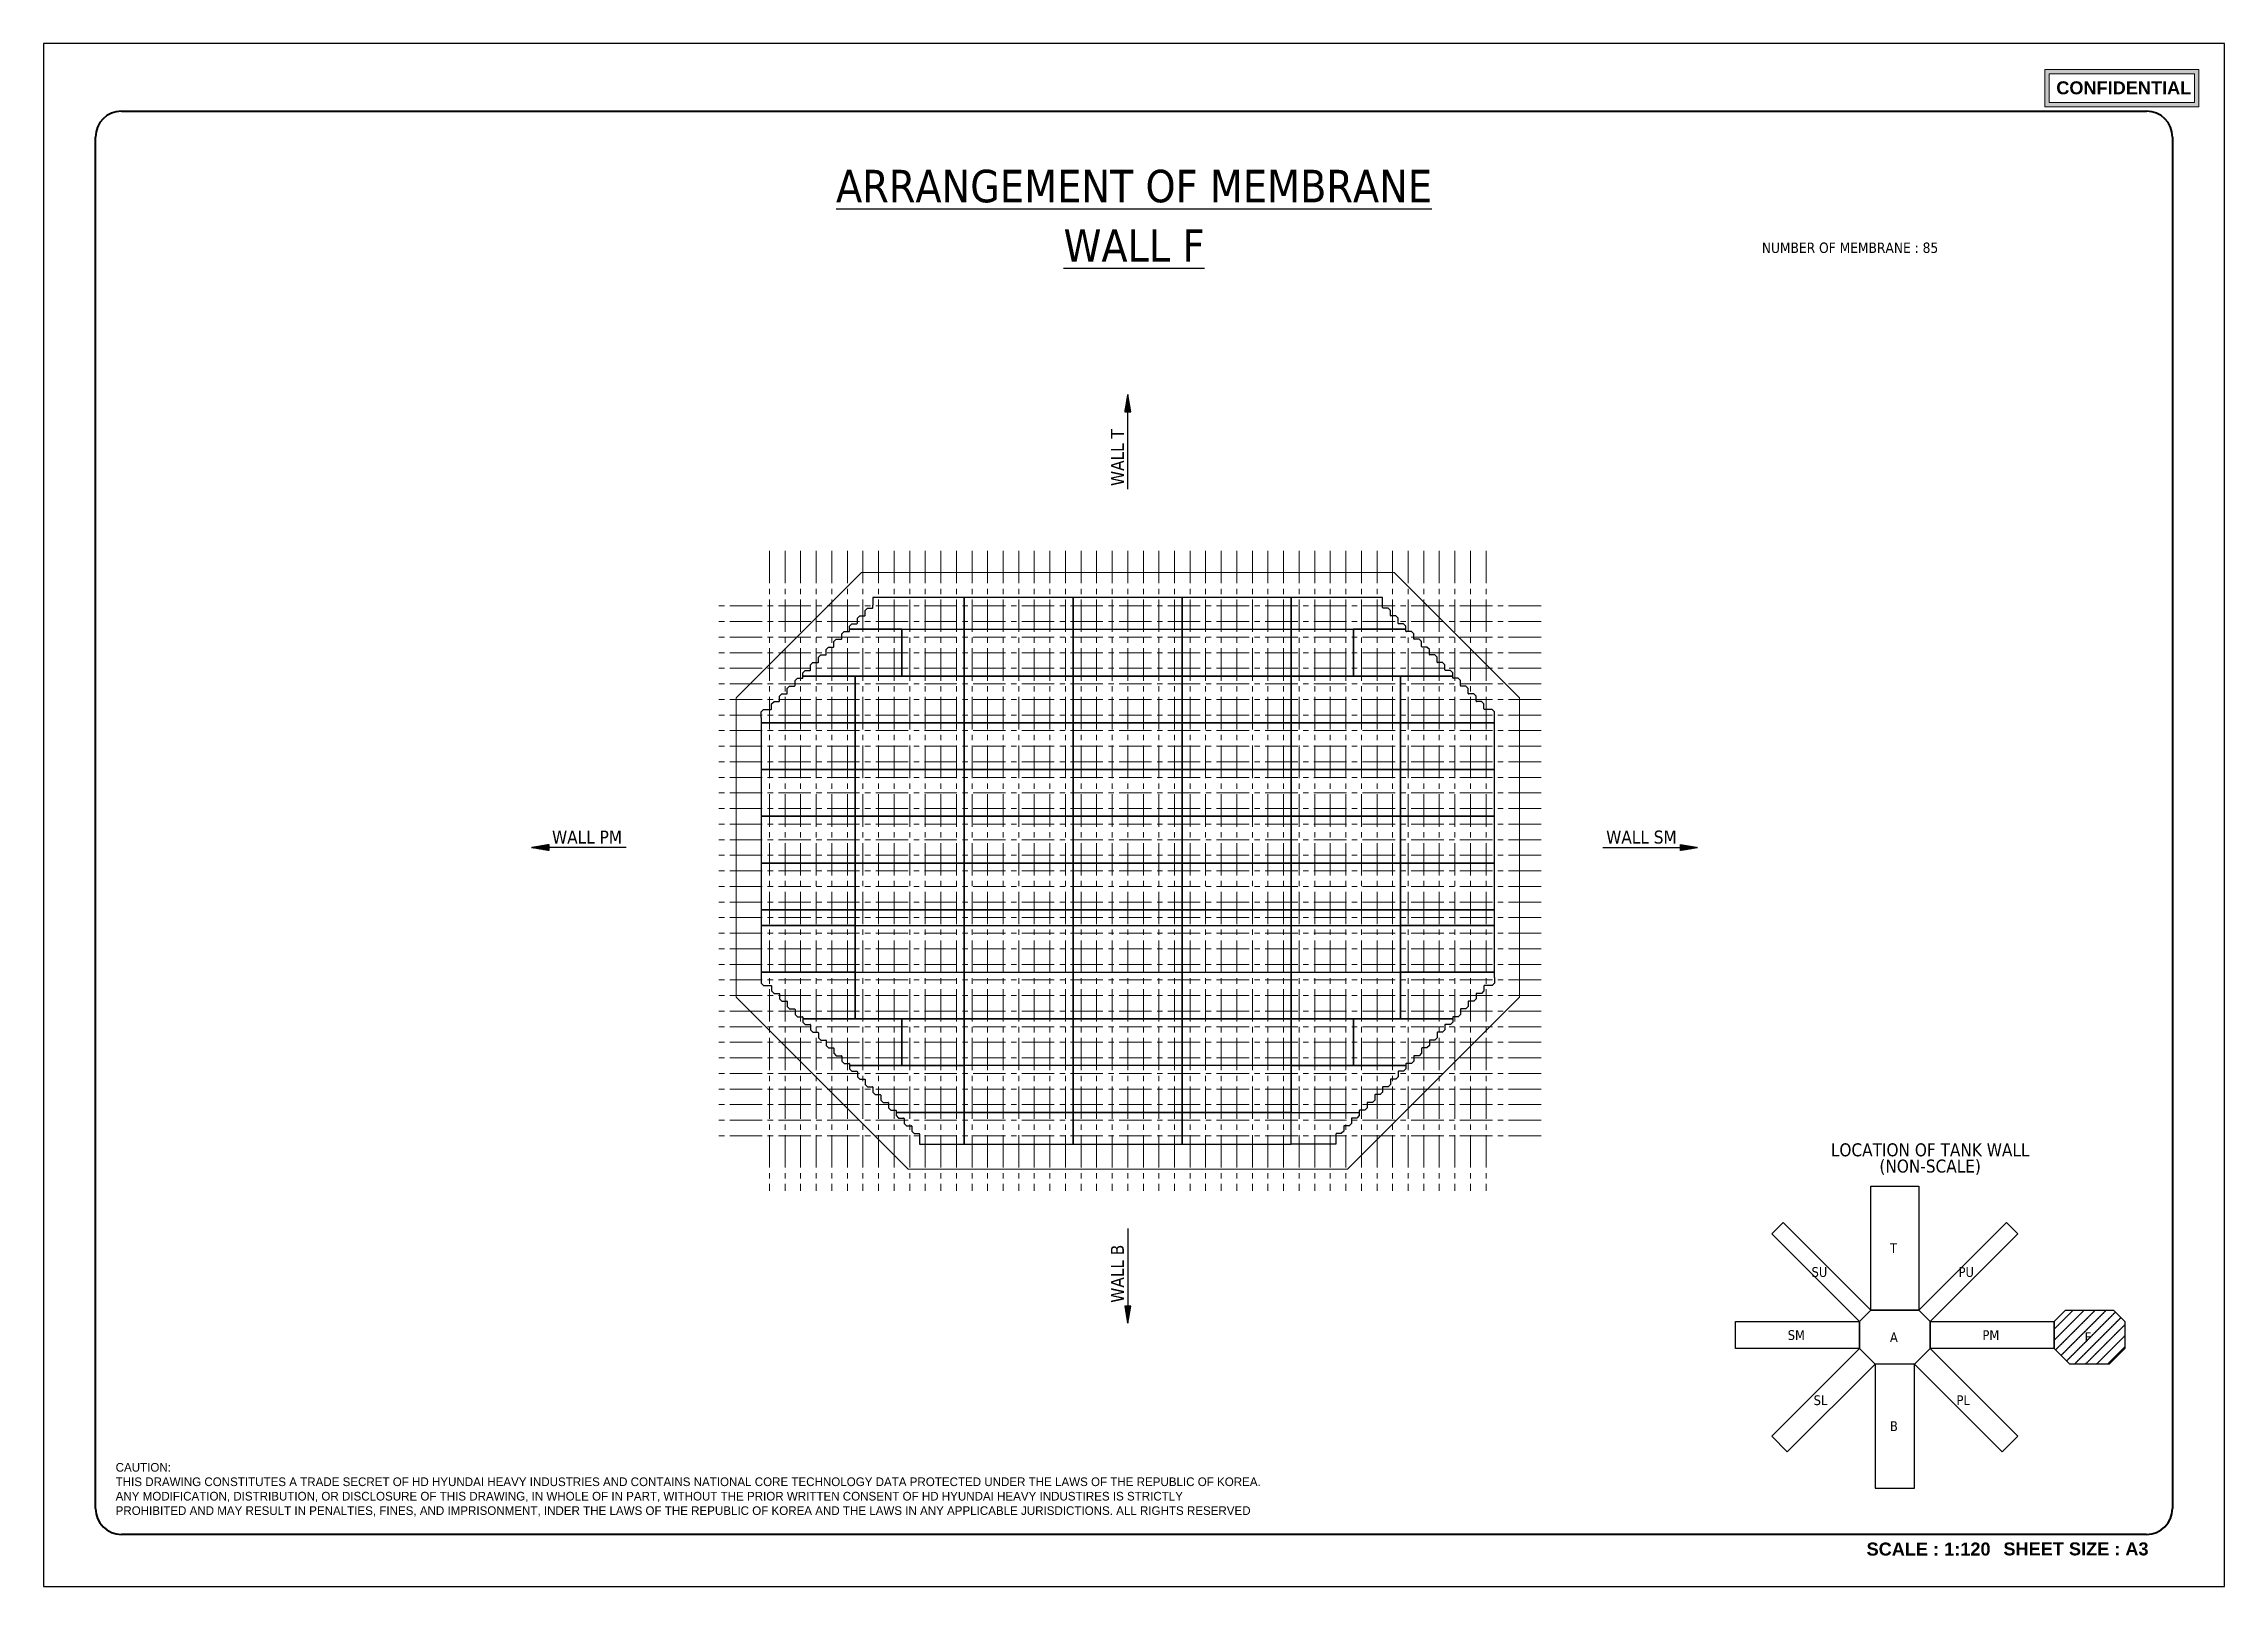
# Model space of a CAD drawing. Extents: x 0 to 50400, y 0 to 35640.
import ezdxf
from ezdxf.enums import TextEntityAlignment as Align

# ---------------------------------------------------------------- set-up
doc = ezdxf.new("R2010")
doc.units = 0
doc.linetypes.add('CENTER2', pattern=[225, 150, -25, 25, -25])
for name, color, linetype, lineweight in [('KC-2B HHITABLE', 253, 'Continuous', 25), ('KC-2B Membrane Sheet UM', 181, 'Continuous', 25), ('KC-2B Non Scale View', 253, 'Continuous', 25), ('KC-2B Note', 2, 'Continuous', 25), ('KC-2B Steel Wall', 7, 'Continuous', 20), ('KC-2B Wall Name', 3, 'Continuous', 25)]:
    doc.layers.add(name, color=color, linetype=linetype, lineweight=lineweight)
doc.layers.add('MULTI-PLOT-AREA', color=2, linetype='Continuous', plot=False)
doc.layers.add('New Scale Title', color=7, linetype='Continuous')
doc.styles.add('arial', font='arialbd.ttf')
doc.styles.add('Default', font='tahoma.ttf')

# ---------------------------------------------------------------- blocks, each defined once
blk = doc.blocks.new('MULTI-PLOT-AREA')
at = {"layer": 'MULTI-PLOT-AREA'}
blk.add_lwpolyline([(0, 0), (1, 0), (1, 1), (0, 1)], close=True, dxfattribs=at)

msp = doc.modelspace()

# ---------------------------------------------------------------- hatches: boundary and pattern name
at = {"layer": 'KC-2B Non Scale View', "extrusion": (0, 0, -1)}
h = msp.add_hatch(dxfattribs=at)
h.set_pattern_fill('WALLCHECK', color=256, scale=0.090198, angle=90, style=0, pattern_type=2)
h.set_pattern_definition([(135, (345183.48, 5135.06), (-127.55985, -127.55985), [9.0198437, -0.00902])])
h.paths.add_polyline_path([(-46826, 5135), (-46467, 5494), (-46467, 6117), (-46728, 6378), (-47839, 6378), (-48100, 6117), (-48100, 5494), (-47741, 5135)])
at = {"layer": 'KC-2B Wall Name'}
h = msp.add_hatch(dxfattribs=at)
h.set_pattern_fill('SLOPELINE', color=256, scale=0.75, style=0, pattern_type=2)
h.set_pattern_definition([(45, (25055.7715, 14188.4939), (-0.530330086, 0.530330086), [75, -0.075])])
h.paths.add_polyline_path([(24989, 27134), (25123, 27134), (25056, 27532)])
at = {"layer": 'KC-2B Wall Name', "extrusion": (0, 0, -1)}
h = msp.add_hatch(dxfattribs=at)
h.set_pattern_fill('SLOPELINE', color=256, scale=0.75, angle=90, style=0, pattern_type=2)
h.set_pattern_definition([(135, (116426.0438, 12210.1), (-0.530330086, -0.530330086), [75, -0.075])])
h.paths.add_polyline_path([(-11675, 17137), (-11675, 17003), (-11278, 17070)])
h = msp.add_hatch(dxfattribs=at)
h.set_pattern_fill('SLOPELINE', color=256, scale=0.75, angle=90, style=0, pattern_type=2)
h.set_pattern_definition([(135, (110431.276, 12210.1), (-0.530330086, -0.530330086), [75, -0.075])])
h.paths.add_polyline_path([(-37828, 17003), (-37828, 17137), (-38225, 17070)])
at = {"layer": 'KC-2B Wall Name'}
h = msp.add_hatch(dxfattribs=at)
h.set_pattern_fill('SLOPELINE', color=256, scale=0.75, style=0, pattern_type=2)
h.set_pattern_definition([(45, (25055.7715, 10479.938), (-0.53033009, 0.53033009), [75, -0.075])])
h.paths.add_polyline_path([(25123, 6476), (24989, 6476), (25056, 6079)])
at = {"layer": 'New Scale Title', "lineweight": 5, "true_color": 0xff0000}
h = msp.add_hatch(color=1, dxfattribs=at)
h.dxf.hatch_style = 1
h.paths.add_polyline_path([(49813, 35045), (46249, 35045), (46249, 34181), (49813, 34181)])
h.paths.add_polyline_path([(46351, 34283), (46351, 34943), (49711, 34943), (49711, 34283)], flags=16)
h.paths.add_polyline_path([(46420, 34300), (49690, 34300), (49690, 34918), (46420, 34918)], flags=8)

# ---------------------------------------------------------------- linework, layer by layer
at = {"layer": 'KC-2B Membrane Sheet UM', "linetype": 'Continuous'}
for p, q in [((21276, 22845), (19166, 22845)), ((19166, 22845), (19166, 22665)), ((23796, 22845), (21276, 22845)), ((21276, 22845), (21276, 22110)), ((21276, 22110), (21276, 22845)), ((26316, 22845), (23796, 22845)), ((23796, 22845), (23796, 22110)), ((23796, 22110), (23796, 22845)), ((28836, 22845), (26316, 22845)), ((26316, 22845), (26316, 22110)), ((26316, 22110), (26316, 22845)), ((28836, 22110), (28836, 22845)), ((30946, 22845), (28836, 22845)), ((28836, 22845), (28836, 22110)), ((30946, 22665), (30946, 22845)), ((18626, 22110), (28836, 22110)), ((19836, 22110), (18626, 22110)), ((19836, 22110), (19836, 21030)), ((19836, 21030), (19836, 22110)), ((21276, 21030), (21276, 22110)), ((21276, 22110), (21276, 21030)), ((23796, 21030), (23796, 22110)), ((23796, 22110), (23796, 21030)), ((26316, 21030), (26316, 22110)), ((26316, 22110), (26316, 21030)), ((28836, 22110), (28836, 21030)), ((28836, 21030), (28836, 22110)), ((28836, 22110), (31486, 22110)), ((30276, 21030), (30276, 22110)), ((31486, 22110), (30276, 22110)), ((30276, 22110), (30276, 21030)), ((18756, 21030), (17546, 21030)), ((17546, 21030), (19836, 21030)), ((18756, 19950), (18756, 21030)), ((21276, 21030), (18756, 21030)), ((18756, 21030), (18756, 19950)), ((19836, 21030), (21276, 21030)), ((21276, 21030), (30276, 21030)), ((21276, 21030), (21276, 19950)), ((21276, 19950), (21276, 21030)), ((31356, 21030), (21276, 21030)), ((23796, 21030), (23796, 19950)), ((23796, 19950), (23796, 21030)), ((26316, 19950), (26316, 21030)), ((26316, 21030), (26316, 19950)), ((28836, 19950), (28836, 21030)), ((28836, 21030), (28836, 19950)), ((30276, 21030), (32566, 21030)), ((32566, 21030), (31356, 21030)), ((31356, 21030), (31356, 19950)), ((31356, 19950), (31356, 21030)), ((16581, 20075), (16581, 19950)), ((16581, 19950), (31356, 19950)), ((31356, 19950), (16581, 19950)), ((16581, 19950), (16581, 18870)), ((18756, 19950), (18756, 18870)), ((18756, 18870), (18756, 19950)), ((21276, 19950), (21276, 18870)), ((21276, 18870), (21276, 19950)), ((23796, 19950), (23796, 18870)), ((23796, 18870), (23796, 19950)), ((26316, 18870), (26316, 19950)), ((26316, 19950), (26316, 18870)), ((28836, 18870), (28836, 19950)), ((28836, 19950), (28836, 18870)), ((31356, 19950), (33531, 19950)), ((31356, 18870), (31356, 19950)), ((33531, 19950), (31356, 19950)), ((31356, 19950), (31356, 18870)), ((33531, 19950), (33531, 20075)), ((33531, 18870), (33531, 19950)), ((16581, 18870), (31356, 18870)), ((31356, 18870), (16581, 18870)), ((16581, 18870), (16581, 17790)), ((18756, 18870), (18756, 17790)), ((18756, 17790), (18756, 18870)), ((21276, 18870), (21276, 17790)), ((21276, 17790), (21276, 18870)), ((23796, 18870), (23796, 17790)), ((23796, 17790), (23796, 18870)), ((26316, 17790), (26316, 18870)), ((26316, 18870), (26316, 17790)), ((28836, 17790), (28836, 18870)), ((28836, 18870), (28836, 17790)), ((31356, 17790), (31356, 18870)), ((31356, 18870), (33531, 18870)), ((33531, 18870), (31356, 18870)), ((31356, 18870), (31356, 17790)), ((33531, 17790), (33531, 18870)), ((16581, 17790), (31356, 17790)), ((31356, 17790), (16581, 17790)), ((16581, 17790), (16581, 16710)), ((18756, 17790), (18756, 16710)), ((18756, 16710), (18756, 17790)), ((21276, 17790), (21276, 16710)), ((21276, 16710), (21276, 17790)), ((23796, 17790), (23796, 16710)), ((23796, 16710), (23796, 17790)), ((26316, 16710), (26316, 17790)), ((26316, 17790), (26316, 16710)), ((28836, 16710), (28836, 17790)), ((28836, 17790), (28836, 16710)), ((31356, 16710), (31356, 17790)), ((31356, 17790), (33531, 17790)), ((33531, 17790), (31356, 17790)), ((31356, 17790), (31356, 16710)), ((33531, 16710), (33531, 17790)), ((16581, 16710), (31356, 16710)), ((31356, 16710), (16581, 16710)), ((16581, 16710), (16581, 15630)), ((18756, 16710), (18756, 15270)), ((18756, 15270), (18756, 16710)), ((21276, 16710), (21276, 15270)), ((21276, 15270), (21276, 16710)), ((23796, 16710), (23796, 15270)), ((23796, 15270), (23796, 16710)), ((26316, 15270), (26316, 16710)), ((26316, 16710), (26316, 15270)), ((28836, 15270), (28836, 16710)), ((28836, 16710), (28836, 15270)), ((31356, 15270), (31356, 16710)), ((31356, 16710), (33531, 16710)), ((33531, 16710), (31356, 16710)), ((31356, 16710), (31356, 15270)), ((33531, 15630), (33531, 16710)), ((16581, 15630), (31356, 15630)), ((31356, 15630), (16581, 15630)), ((16581, 15630), (16581, 15270)), ((31356, 15630), (33531, 15630)), ((33531, 15630), (31356, 15630)), ((33531, 15270), (33531, 15630)), ((18756, 15270), (16581, 15270)), ((16581, 15270), (16581, 14190)), ((16581, 15270), (31356, 15270)), ((18756, 15270), (18756, 14190)), ((18756, 14190), (18756, 15270)), ((21276, 15270), (21276, 14190)), ((21276, 14190), (21276, 15270)), ((23796, 15270), (23796, 14190)), ((23796, 14190), (23796, 15270)), ((26316, 14190), (26316, 15270)), ((26316, 15270), (26316, 14190)), ((28836, 14190), (28836, 15270)), ((28836, 15270), (28836, 14190)), ((31356, 14190), (31356, 15270)), ((33531, 15270), (31356, 15270)), ((31356, 15270), (31356, 14190)), ((31356, 15270), (33531, 15270)), ((33531, 14190), (33531, 15270)), ((18756, 14190), (16581, 14190)), ((16581, 14190), (16581, 14065)), ((16581, 14190), (31356, 14190)), ((18756, 13110), (18756, 14190)), ((18756, 14190), (18756, 13110)), ((21276, 14190), (21276, 13110)), ((21276, 13110), (21276, 14190)), ((23796, 14190), (23796, 13110)), ((23796, 13110), (23796, 14190)), ((26316, 13110), (26316, 14190)), ((26316, 14190), (26316, 13110)), ((28836, 13110), (28836, 14190)), ((28836, 14190), (28836, 13110)), ((33531, 14190), (31356, 14190)), ((31356, 14190), (31356, 13110)), ((31356, 14190), (33531, 14190)), ((31356, 13110), (31356, 14190)), ((33531, 14065), (33531, 14190)), ((17546, 13110), (18756, 13110)), ((19836, 13110), (17546, 13110)), ((18756, 13110), (28836, 13110)), ((28836, 13110), (19836, 13110)), ((19836, 13110), (19836, 12030)), ((19836, 12030), (19836, 13110)), ((21276, 13110), (21276, 12030)), ((21276, 12030), (21276, 13110)), ((23796, 13110), (23796, 12030)), ((23796, 12030), (23796, 13110)), ((26316, 12030), (26316, 13110)), ((26316, 13110), (26316, 12030)), ((28836, 12030), (28836, 13110)), ((30276, 13110), (28836, 13110)), ((28836, 13110), (28836, 12030)), ((28836, 13110), (31356, 13110)), ((30276, 12030), (30276, 13110)), ((32566, 13110), (30276, 13110)), ((30276, 13110), (30276, 12030)), ((31356, 13110), (32566, 13110)), ((18626, 12030), (19836, 12030)), ((28836, 12030), (18626, 12030)), ((19836, 12030), (21276, 12030)), ((21276, 12030), (21276, 10950)), ((21276, 10950), (21276, 12030)), ((23796, 12030), (23796, 10950)), ((23796, 10950), (23796, 12030)), ((26316, 10950), (26316, 12030)), ((26316, 12030), (26316, 10950)), ((28836, 10950), (28836, 12030)), ((28836, 12030), (30276, 12030)), ((31486, 12030), (28836, 12030)), ((28836, 12030), (28836, 10950)), ((30276, 12030), (31486, 12030)), ((28836, 10950), (19706, 10950)), ((19706, 10950), (28836, 10950)), ((21276, 10215), (21276, 10950)), ((21276, 10950), (21276, 10215)), ((23796, 10950), (23796, 10215)), ((23796, 10215), (23796, 10950)), ((26316, 10950), (26316, 10215)), ((26316, 10215), (26316, 10950)), ((28836, 10215), (28836, 10950)), ((28836, 10950), (30406, 10950)), ((20246, 10395), (20246, 10215)), ((20246, 10215), (21276, 10215)), ((21276, 10215), (23796, 10215)), ((23796, 10215), (26316, 10215)), ((26316, 10215), (28836, 10215))]:
    msp.add_line(p, q, dxfattribs=at)
at = {"layer": 'KC-2B Membrane Sheet UM'}
for p, q in [((18626, 22186), (18680, 22240)), ((18626, 22110), (18626, 22186)), ((18680, 22240), (18796, 22240)), ((18806, 22366), (18860, 22420)), ((18806, 22250), (18806, 22366)), ((18860, 22420), (18976, 22420)), ((18986, 22546), (19040, 22600)), ((18986, 22430), (18986, 22546)), ((19040, 22600), (19156, 22600)), ((19166, 22610), (19166, 22665)), ((30946, 22610), (30946, 22665)), ((31071, 22600), (30956, 22600)), ((31126, 22546), (31071, 22600)), ((31126, 22430), (31126, 22546)), ((31251, 22420), (31136, 22420)), ((31306, 22366), (31251, 22420)), ((31306, 22250), (31306, 22366)), ((31431, 22240), (31316, 22240)), ((31486, 22186), (31431, 22240)), ((31486, 22110), (31486, 22186)), ((18086, 21646), (18140, 21700)), ((18140, 21700), (18256, 21700)), ((18266, 21826), (18320, 21880)), ((18266, 21710), (18266, 21826)), ((18320, 21880), (18436, 21880)), ((18446, 22006), (18500, 22060)), ((18446, 21890), (18446, 22006)), ((18500, 22060), (18616, 22060)), ((18626, 22070), (18626, 22110)), ((31486, 22070), (31486, 22110)), ((31611, 22060), (31496, 22060)), ((31666, 22006), (31611, 22060)), ((31666, 21890), (31666, 22006)), ((31791, 21880), (31676, 21880)), ((31846, 21826), (31791, 21880)), ((31846, 21710), (31846, 21826)), ((31971, 21700), (31856, 21700)), ((32026, 21646), (31971, 21700)), ((17726, 21286), (17780, 21340)), ((17726, 21170), (17726, 21286)), ((17780, 21340), (17896, 21340)), ((17906, 21466), (17960, 21520)), ((17906, 21350), (17906, 21466)), ((17960, 21520), (18076, 21520)), ((18086, 21530), (18086, 21646)), ((32026, 21530), (32026, 21646)), ((32151, 21520), (32036, 21520)), ((32206, 21466), (32151, 21520)), ((32206, 21350), (32206, 21466)), ((32331, 21340), (32216, 21340)), ((32386, 21286), (32331, 21340)), ((32386, 21170), (32386, 21286)), ((17186, 20746), (17240, 20800)), ((17186, 20630), (17186, 20746)), ((17240, 20800), (17356, 20800)), ((17366, 20926), (17420, 20980)), ((17366, 20810), (17366, 20926)), ((17420, 20980), (17536, 20980)), ((17546, 21106), (17600, 21160)), ((17546, 21030), (17546, 21106)), ((17546, 20990), (17546, 21030)), ((17600, 21160), (17716, 21160)), ((32511, 21160), (32396, 21160)), ((32566, 21106), (32511, 21160)), ((32566, 21030), (32566, 21106)), ((32566, 20990), (32566, 21030)), ((32691, 20980), (32576, 20980)), ((32746, 20926), (32691, 20980)), ((32746, 20810), (32746, 20926)), ((32871, 20800), (32756, 20800)), ((32926, 20746), (32871, 20800)), ((32926, 20630), (32926, 20746)), ((16581, 20206), (16635, 20260)), ((16581, 20075), (16581, 20206)), ((16635, 20260), (16816, 20260)), ((16826, 20386), (16880, 20440)), ((16826, 20270), (16826, 20386)), ((16880, 20440), (16996, 20440)), ((17006, 20566), (17060, 20620)), ((17006, 20450), (17006, 20566)), ((17060, 20620), (17176, 20620)), ((33051, 20620), (32936, 20620)), ((33106, 20566), (33051, 20620)), ((33106, 20450), (33106, 20566)), ((33231, 20440), (33116, 20440)), ((33286, 20386), (33231, 20440)), ((33286, 20270), (33286, 20386)), ((33476, 20260), (33296, 20260)), ((33531, 20206), (33476, 20260)), ((33531, 20075), (33531, 20206)), ((16581, 14065), (16581, 13935)), ((16581, 13935), (16635, 13880)), ((16635, 13880), (16816, 13880)), ((16826, 13870), (16826, 13755)), ((16826, 13755), (16880, 13700)), ((16880, 13700), (16996, 13700)), ((17006, 13690), (17006, 13575)), ((33106, 13690), (33106, 13575)), ((33231, 13700), (33116, 13700)), ((33286, 13755), (33231, 13700)), ((33286, 13870), (33286, 13755)), ((33476, 13880), (33296, 13880)), ((33531, 13935), (33476, 13880)), ((33531, 14065), (33531, 13935)), ((17006, 13575), (17060, 13520)), ((17060, 13520), (17176, 13520)), ((17186, 13510), (17186, 13395)), ((17186, 13395), (17240, 13340)), ((17240, 13340), (17356, 13340)), ((17366, 13330), (17366, 13215)), ((17366, 13215), (17420, 13160)), ((17420, 13160), (17536, 13160)), ((17546, 13150), (17546, 13110)), ((17546, 13110), (17546, 13035)), ((32566, 13150), (32566, 13110)), ((32566, 13110), (32566, 13035)), ((32691, 13160), (32576, 13160)), ((32746, 13215), (32691, 13160)), ((32746, 13330), (32746, 13215)), ((32871, 13340), (32756, 13340)), ((32926, 13395), (32871, 13340)), ((32926, 13510), (32926, 13395)), ((33051, 13520), (32936, 13520)), ((33106, 13575), (33051, 13520)), ((17546, 13035), (17600, 12980)), ((17600, 12980), (17716, 12980)), ((17726, 12970), (17726, 12855)), ((17726, 12855), (17780, 12800)), ((17780, 12800), (17896, 12800)), ((17906, 12790), (17906, 12675)), ((17906, 12675), (17960, 12620)), ((17960, 12620), (18076, 12620)), ((18086, 12610), (18086, 12495)), ((32026, 12610), (32026, 12495)), ((32151, 12620), (32036, 12620)), ((32206, 12675), (32151, 12620)), ((32206, 12790), (32206, 12675)), ((32331, 12800), (32216, 12800)), ((32386, 12855), (32331, 12800)), ((32386, 12970), (32386, 12855)), ((32511, 12980), (32396, 12980)), ((32566, 13035), (32511, 12980)), ((18086, 12495), (18140, 12440)), ((18140, 12440), (18256, 12440)), ((18266, 12430), (18266, 12315)), ((18266, 12315), (18320, 12260)), ((18320, 12260), (18436, 12260)), ((18446, 12250), (18446, 12135)), ((18446, 12135), (18500, 12080)), ((31666, 12135), (31611, 12080)), ((31666, 12250), (31666, 12135)), ((31791, 12260), (31676, 12260)), ((31846, 12315), (31791, 12260)), ((31846, 12430), (31846, 12315)), ((31971, 12440), (31856, 12440)), ((32026, 12495), (31971, 12440)), ((18500, 12080), (18616, 12080)), ((18626, 12070), (18626, 12030)), ((18626, 12030), (18626, 11955)), ((18626, 11955), (18680, 11900)), ((18680, 11900), (18796, 11900)), ((18806, 11890), (18806, 11775)), ((18806, 11775), (18860, 11720)), ((18860, 11720), (18976, 11720)), ((18986, 11710), (18986, 11595)), ((18986, 11595), (19040, 11540)), ((31126, 11595), (31071, 11540)), ((31126, 11710), (31126, 11595)), ((31251, 11720), (31136, 11720)), ((31306, 11775), (31251, 11720)), ((31306, 11890), (31306, 11775)), ((31431, 11900), (31316, 11900)), ((31486, 11955), (31431, 11900)), ((31486, 12070), (31486, 12030)), ((31486, 12030), (31486, 11955)), ((31611, 12080), (31496, 12080)), ((19040, 11540), (19156, 11540)), ((19166, 11530), (19166, 11415)), ((19166, 11415), (19220, 11360)), ((19220, 11360), (19336, 11360)), ((19346, 11350), (19346, 11235)), ((19346, 11235), (19400, 11180)), ((19400, 11180), (19516, 11180)), ((19526, 11170), (19526, 11055)), ((30586, 11170), (30586, 11055)), ((30711, 11180), (30596, 11180)), ((30766, 11235), (30711, 11180)), ((30766, 11350), (30766, 11235)), ((30891, 11360), (30776, 11360)), ((30946, 11415), (30891, 11360)), ((30946, 11530), (30946, 11415)), ((31071, 11540), (30956, 11540)), ((19526, 11055), (19580, 11000)), ((19580, 11000), (19696, 11000)), ((19706, 10990), (19706, 10950)), ((19706, 10950), (19706, 10875)), ((19706, 10875), (19760, 10820)), ((19760, 10820), (19876, 10820)), ((19886, 10810), (19886, 10695)), ((19886, 10695), (19940, 10640)), ((19940, 10640), (20056, 10640)), ((20066, 10630), (20066, 10515)), ((30406, 10990), (30406, 10950)), ((30531, 11000), (30416, 11000)), ((30586, 11055), (30531, 11000)), ((20066, 10515), (20120, 10460)), ((20120, 10460), (20236, 10460)), ((20246, 10450), (20246, 10395))]:
    msp.add_line(p, q, dxfattribs=at)
msp.add_lwpolyline([(28836, 10215), (28836, 10950), (30406, 10950), (30406, 10875), (30351, 10820), (30236, 10820, 0.4142), (30226, 10810), (30226, 10695), (30171, 10640), (30056, 10640, 0.4142), (30046, 10630), (30046, 10515), (29991, 10460), (29876, 10460, 0.4142), (29866, 10450), (29866, 10215)], format="xyb", close=True, dxfattribs=at)
for centre, major_axis in [((18796, 22250), (10, 0)), ((18976, 22430), (10, 0)), ((19156, 22610), (10, 0)), ((30956, 22610), (0, -10)), ((31136, 22430), (0, -10)), ((31316, 22250), (0, -10)), ((18256, 21710), (10, 0)), ((18436, 21890), (10, 0)), ((18616, 22070), (10, 0)), ((31496, 22070), (0, -10)), ((31676, 21890), (0, -10)), ((31856, 21710), (0, -10)), ((17716, 21170), (10, 0)), ((17896, 21350), (10, 0)), ((18076, 21530), (10, 0)), ((32036, 21530), (0, -10)), ((32216, 21350), (0, -10)), ((32396, 21170), (0, -10)), ((17356, 20810), (10, 0)), ((17536, 20990), (10, 0)), ((32576, 20990), (0, -10)), ((32756, 20810), (0, -10)), ((16816, 20270), (10, 0)), ((16996, 20450), (10, 0)), ((17176, 20630), (10, 0)), ((32936, 20630), (0, -10)), ((33116, 20450), (0, -10)), ((33296, 20270), (0, -10)), ((16816, 13870), (0, 10)), ((16996, 13690), (0, 10)), ((33116, 13690), (-10, 0)), ((33296, 13870), (-10, 0)), ((17176, 13510), (0, 10)), ((17356, 13330), (0, 10)), ((17536, 13150), (0, 10)), ((32576, 13150), (-10, 0)), ((32756, 13330), (-10, 0)), ((32936, 13510), (-10, 0)), ((17716, 12970), (0, 10)), ((17896, 12790), (0, 10)), ((18076, 12610), (0, 10)), ((32036, 12610), (-10, 0)), ((32216, 12790), (-10, 0)), ((32396, 12970), (-10, 0)), ((18256, 12430), (0, 10)), ((18436, 12250), (0, 10)), ((31676, 12250), (-10, 0)), ((31856, 12430), (-10, 0)), ((18616, 12070), (0, 10)), ((18796, 11890), (0, 10)), ((18976, 11710), (0, 10)), ((31136, 11710), (-10, 0)), ((31316, 11890), (-10, 0)), ((31496, 12070), (-10, 0)), ((19156, 11530), (0, 10)), ((19336, 11350), (0, 10)), ((19516, 11170), (0, 10)), ((30596, 11170), (-10, 0)), ((30776, 11350), (-10, 0)), ((30956, 11530), (-10, 0)), ((19696, 10990), (0, 10)), ((19876, 10810), (0, 10)), ((20056, 10630), (0, 10)), ((30416, 10990), (-10, 0)), ((20236, 10450), (0, 10))]:
    msp.add_ellipse(centre, major_axis=major_axis, ratio=1, start_param=4.712389, end_param=6.283185, dxfattribs=at)
at = {"layer": 'KC-2B Non Scale View', "linetype": 'Continuous', "extrusion": (0, 0, -1)}
for points in [[(-42228, 6378), (-42228, 9245), (-43339, 9245), (-43339, 6378)], [(-41967, 6117), (-39940, 8144), (-40201, 8406), (-42228, 6378)], [(-43339, 6378), (-45366, 8406), (-45627, 8144), (-43600, 6117)], [(-41967, 5494), (-39100, 5494), (-39100, 6117), (-41967, 6117)], [(-42326, 5135), (-41967, 5494), (-41967, 6117), (-42228, 6378), (-43339, 6378), (-43600, 6117), (-43600, 5494), (-43241, 5135)], [(-43600, 6117), (-46467, 6117), (-46467, 5494), (-43600, 5494)], [(-46826, 5135), (-46467, 5494), (-46467, 6117), (-46728, 6378), (-47839, 6378), (-48100, 6117), (-48100, 5494), (-47741, 5135)], [(-42326, 5135), (-40298, 3108), (-39940, 3467), (-41967, 5494)], [(-43600, 5494), (-45627, 3467), (-45268, 3108), (-43241, 5135)]]:
    msp.add_lwpolyline(points, close=True, dxfattribs=at)
at = {"layer": 'KC-2B Non Scale View', "linetype": 'Continuous'}
msp.add_lwpolyline([(42326, 5135), (42326, 2268), (43241, 2268), (43241, 5135)], close=True, dxfattribs=at)
at = {"layer": 'KC-2B Steel Wall', "linetype": 'CENTER2', "ltscale": 5}
for p, q in [((16776, 23923), (16776, 9138)), ((17136, 23923), (17136, 9138)), ((17496, 23923), (17496, 9138)), ((17856, 23923), (17856, 9138)), ((18216, 23923), (18216, 9138)), ((18576, 23923), (18576, 9138)), ((18936, 23923), (18936, 9138)), ((19296, 23923), (19296, 9138)), ((19656, 23923), (19656, 9138)), ((20016, 23923), (20016, 9138)), ((20376, 23923), (20376, 9138)), ((20736, 23923), (20736, 9138)), ((21096, 23923), (21096, 9138)), ((21456, 23923), (21456, 9138)), ((21816, 23923), (21816, 9138)), ((22176, 23923), (22176, 9138)), ((22536, 23923), (22536, 9138)), ((22896, 23923), (22896, 9138)), ((23256, 23923), (23256, 9138)), ((23616, 23923), (23616, 9138)), ((23976, 23923), (23976, 9138)), ((24336, 23923), (24336, 9138)), ((24696, 23923), (24696, 9138)), ((25056, 23923), (25056, 9138)), ((25416, 23923), (25416, 9138)), ((25776, 23923), (25776, 9138)), ((26136, 23923), (26136, 9138)), ((26496, 23923), (26496, 9138)), ((26856, 23923), (26856, 9138)), ((27216, 23923), (27216, 9138)), ((27576, 23923), (27576, 9138)), ((27936, 23923), (27936, 9138)), ((28296, 23923), (28296, 9138)), ((28656, 23923), (28656, 9138)), ((29016, 23923), (29016, 9138)), ((29376, 23923), (29376, 9138)), ((29736, 23923), (29736, 9138)), ((30096, 23923), (30096, 9138)), ((30456, 23923), (30456, 9138)), ((30816, 23923), (30816, 9138)), ((31176, 23923), (31176, 9138)), ((31536, 23923), (31536, 9138)), ((31896, 23923), (31896, 9138)), ((32256, 23923), (32256, 9138)), ((32616, 23923), (32616, 9138)), ((32976, 23923), (32976, 9138)), ((33336, 23923), (33336, 9138)), ((34608, 22650), (15503, 22650)), ((34608, 22290), (15503, 22290)), ((34608, 21930), (15503, 21930)), ((34608, 21570), (15503, 21570)), ((34608, 21210), (15503, 21210)), ((34608, 20850), (15503, 20850)), ((34608, 20490), (15503, 20490)), ((34608, 20130), (15503, 20130)), ((34608, 19770), (15503, 19770)), ((34608, 19410), (15503, 19410)), ((34608, 19050), (15503, 19050)), ((34608, 18690), (15503, 18690)), ((34608, 18330), (15503, 18330)), ((34608, 17970), (15503, 17970)), ((34608, 17610), (15503, 17610)), ((34608, 17250), (15503, 17250)), ((34608, 16890), (15503, 16890)), ((34608, 16530), (15503, 16530)), ((34608, 16170), (15503, 16170)), ((34608, 15810), (15503, 15810)), ((34608, 15450), (15503, 15450)), ((34608, 15090), (15503, 15090)), ((34608, 14730), (15503, 14730)), ((34608, 14370), (15503, 14370)), ((34608, 14010), (15503, 14010)), ((34608, 13650), (15503, 13650)), ((34608, 13290), (15503, 13290)), ((34608, 12930), (15503, 12930)), ((34608, 12570), (15503, 12570)), ((34608, 12210), (15503, 12210)), ((34608, 11850), (15503, 11850)), ((34608, 11490), (15503, 11490)), ((34608, 11130), (15503, 11130)), ((34608, 10770), (15503, 10770)), ((34608, 10410), (15503, 10410))]:
    msp.add_line(p, q, dxfattribs=at)
at = {"layer": 'KC-2B Steel Wall', "extrusion": (0, 0, -1)}
for p, q in [((16003, 20525), (18901, 23423)), ((18901, 23423), (31211, 23423)), ((31211, 23423), (34108, 20525)), ((16003, 13615), (16003, 20525)), ((34108, 20525), (34108, 13615)), ((19981, 9638), (16003, 13615)), ((34108, 13615), (30131, 9638)), ((30131, 9638), (19981, 9638))]:
    msp.add_line(p, q, dxfattribs=at)
at = {"layer": 'KC-2B Wall Name'}
for p, q in [((25056, 25345), (25056, 27134)), ((13465, 17070), (11675, 17070)), ((36038, 17070), (37828, 17070)), ((25056, 8266), (25056, 6476))]:
    msp.add_line(p, q, dxfattribs=at)
for points in [[(24989, 27134), (25123, 27134), (25056, 27532)], [(25123, 6476), (24989, 6476), (25056, 6079)]]:
    msp.add_lwpolyline(points, close=True, dxfattribs=at)
at = {"layer": 'KC-2B Wall Name', "extrusion": (0, 0, -1)}
for points in [[(-11675, 17137), (-11675, 17003), (-11278, 17070)], [(-37828, 17003), (-37828, 17137), (-38225, 17070)]]:
    msp.add_lwpolyline(points, close=True, dxfattribs=at)
at = {"layer": 'New Scale Title', "color": 1, "lineweight": 5, "true_color": 0xff0000}
for p, q in [((46249, 35045), (49813, 35045)), ((46249, 34181), (46249, 35045)), ((46351, 34283), (46351, 34943)), ((46351, 34943), (49711, 34943)), ((49711, 34283), (49711, 34943)), ((49813, 35045), (49813, 34181)), ((49711, 34283), (46351, 34283)), ((49813, 34181), (46249, 34181))]:
    msp.add_line(p, q, dxfattribs=at)
at = {"layer": 'New Scale Title', "color": 7, "linetype": 'Continuous', "lineweight": 40}
for p, q in [((1800, 34080), (48600, 34080)), ((1200, 1800), (1200, 33480)), ((49200, 33480), (49200, 1800)), ((48600, 1200), (1800, 1200))]:
    msp.add_line(p, q, dxfattribs=at)
for centre, start, end in [((1800, 33480), 90, 180), ((48600, 33480), 0, 90), ((1800, 1800), 180, 270), ((48600, 1800), 270, 0), ((48600, 1800), 270, 0)]:
    msp.add_arc(centre, 600, start, end, dxfattribs=at)

# ---------------------------------------------------------------- block references
at = {"layer": 'New Scale Title', "lineweight": 5, "xscale": 50400, "yscale": 35640, "zscale": 1.2}
msp.add_blockref('MULTI-PLOT-AREA', (0, 0), dxfattribs=at)

# ---------------------------------------------------------------- texts
at = {"insert": (1665, 2850), "char_height": 200, "attachment_point": 1}
msp.add_mtext_dynamic_manual_height_columns('CAUTION:\\PTHIS DRAWING CONSTITUTES A TRADE SECRET OF HD HYUNDAI HEAVY INDUSTRIES AND CONTAINS NATIONAL CORE TECHNOLOGY DATA PROTECTED UNDER THE LAWS OF THE REPUBLIC OF KOREA.^JANY MODIFICATION, DISTRIBUTION, OR DISCLOSURE OF THIS DRAWING, IN WHOLE OF IN PART, WITHOUT THE PRIOR WRITTEN CONSENT OF HD HYUNDAI HEAVY INDUSTIRES IS STRICTLY^JPROHIBITED AND MAY RESULT IN PENALTIES, FINES, AND IMPRISONMENT, INDER THE LAWS OF THE REPUBLIC OF KOREA AND THE LAWS IN ANY APPLICABLE JURISDICTIONS. ALL RIGHTS RESERVED', width=552900.89, gutter_width=16936, heights=[-1233], dxfattribs=at)
at = {"layer": 'KC-2B HHITABLE', "style": 'Default'}
msp.add_text('NUMBER OF MEMBRANE : 85', height=240, dxfattribs=at).set_placement((41748, 30925), align=Align.MIDDLE_CENTER)
at = {"layer": 'KC-2B Non Scale View', "style": 'Default'}
for s, p in [('LOCATION OF TANK WALL', (43600, 9845)), ('(NON-SCALE)', (43600, 9470))]:
    msp.add_text(s, height=300, dxfattribs=at).set_placement(p, align=Align.BOTTOM_CENTER)
for s, height, p in [('T', 225, (42671, 7699)), ('SU', 225.5, (40859, 7149)), ('PU', 225.5, (44257, 7149)), ('SM', 225.5, (40308, 5693)), ('A', 225, (42671, 5644)), ('PM', 225.5, (44808, 5693)), ('F', 225, (47171, 5644)), ('SL', 225.5, (40907, 4188)), ('PL', 225.5, (44209, 4188)), ('B', 225, (42671, 3589))]:
    msp.add_text(s, height=height, dxfattribs=at).set_placement(p)
at = {"layer": 'KC-2B Note', "style": 'Default'}
for s, p in [('%%UARRANGEMENT OF MEMBRANE', (25200, 31750)), ('%%UWALL F', (25200, 30375))]:
    msp.add_text(s, height=750, dxfattribs=at).set_placement(p, align=Align.BOTTOM_CENTER)
at = {"layer": 'KC-2B Wall Name', "style": 'Default'}
for s, p in [('WALL T', (25056, 25420)), ('WALL B', (25056, 6551))]:
    msp.add_text(s, height=300, rotation=90, dxfattribs=at).set_placement(p, align=Align.BOTTOM_LEFT)
for s, p in [('WALL PM', (11750, 17070)), ('WALL SM', (36113, 17070))]:
    msp.add_text(s, height=300, dxfattribs=at).set_placement(p, align=Align.BOTTOM_LEFT)
at = {"layer": 'New Scale Title', "color": 1, "lineweight": 5, "true_color": 0xff0000, "insert": (46515, 34769), "char_height": 300, "attachment_point": 1, "style": 'arial'}
msp.add_mtext_dynamic_manual_height_columns('{\\fArial|b1|i0|c129|p34;CONFIDENTIAL}', width=265200, gutter_width=8226000, heights=[-310], dxfattribs=at)
at = {"layer": 'New Scale Title', "color": 2, "insert": (42131, 1012), "char_height": 300, "attachment_point": 1, "style": 'arial'}
msp.add_mtext('SCALE : 1:120', dxfattribs=at)
at = {"layer": 'New Scale Title', "color": 2, "insert": (45294, 1016), "char_height": 300, "width": 3389.56, "attachment_point": 1, "style": 'arial'}
msp.add_mtext('SHEET SIZE : A3', dxfattribs=at)

doc.saveas('drawing.dxf')
